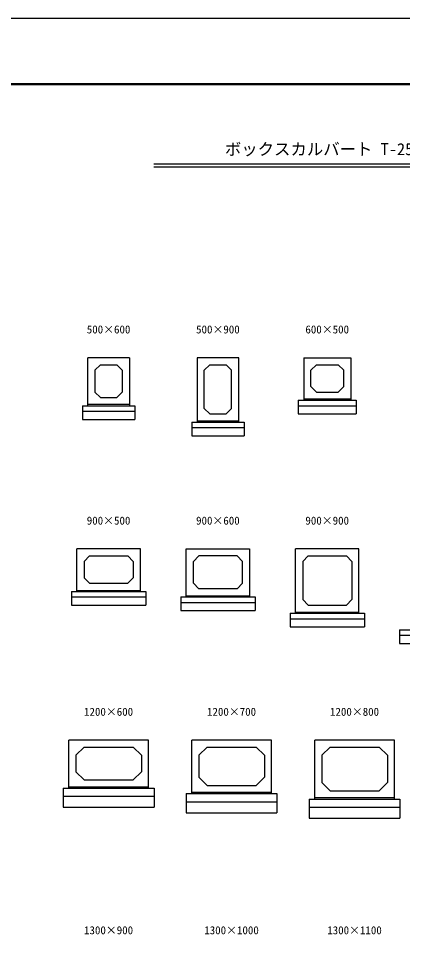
# Model space of a CAD drawing. Units: millimetres, scale not verified. Extents: x -50400 to 50400, y -17820 to 17820.
# Drawn here: x -32950 to -25927, y 832 to 17820 of the extents above; entities that cross this region are included whole.
import ezdxf
from ezdxf.enums import TextEntityAlignment as Align

# ---------------------------------------------------------------- set-up
doc = ezdxf.new("R2010")
doc.units = ezdxf.units.MM
doc.header["$LTSCALE"] = 60
for name, color, linetype, lineweight in [('0-1_Defpoints', 5, 'Continuous', 25), ('0-5_OUTLINE', 3, 'Continuous', 25), ('0-7_TXT', 7, 'Continuous', 25), ('0-8_WAKU', 3, 'Continuous', 25)]:
    doc.layers.add(name, color=color, linetype=linetype, lineweight=lineweight)
doc.styles.add('ＭＳ ゴシック', font='')
doc.styles.get('ＭＳ ゴシック').set_extended_font_data('MS Gothic')

msp = doc.modelspace()

# ---------------------------------------------------------------- linework, layer by layer
at = {"layer": '0-1_Defpoints'}
msp.add_lwpolyline([(-50400, -17820), (0, -17820), (0, 17820), (-50400, 17820)], close=True, dxfattribs=at)
at = {"layer": '0-5_OUTLINE'}
for p, q in [((-31681.53, 10730.94), (-31681.53, 11610.94)), ((-30921.53, 11610.94), (-31681.53, 11610.94)), ((-30921.53, 11610.94), (-30921.53, 10730.94)), ((-29681.53, 11610.94), (-29681.53, 10430.94)), ((-28921.53, 11610.94), (-29681.53, 11610.94)), ((-28921.53, 10430.94), (-28921.53, 11610.94)), ((-27731.53, 11610.94), (-26871.53, 11610.94)), ((-27731.53, 11610.94), (-27731.53, 10830.94)), ((-26871.53, 11610.94), (-26871.53, 10830.94)), ((-31151.53, 11480.94), (-31051.53, 11380.94)), ((-29451.53, 11480.94), (-29151.53, 11480.94)), ((-29051.53, 11380.94), (-29151.53, 11480.94)), ((-27601.53, 11380.94), (-27501.53, 11480.94)), ((-27501.53, 11480.94), (-27101.53, 11480.94)), ((-27001.53, 11380.94), (-27101.53, 11480.94)), ((-31551.53, 11380.94), (-31551.53, 10980.94)), ((-31051.53, 11380.94), (-31051.53, 10980.94)), ((-29051.53, 10680.94), (-29051.53, 11380.94)), ((-27001.53, 11080.94), (-27001.53, 11380.94)), ((-27001.53, 11080.94), (-27101.53, 10980.94)), ((-31451.53, 10880.94), (-31551.53, 10980.94)), ((-31451.53, 10880.94), (-31151.53, 10880.94)), ((-31151.53, 10880.94), (-31051.53, 10980.94)), ((-27501.53, 10980.94), (-27101.53, 10980.94)), ((-31781.53, 10730.94), (-31781.53, 10480.94)), ((-31781.53, 10730.94), (-30821.53, 10730.94)), ((-30921.53, 10750.94), (-31681.53, 10750.94)), ((-30821.53, 10730.94), (-30821.53, 10480.94)), ((-27831.53, 10830.94), (-27831.53, 10580.94)), ((-27831.53, 10830.94), (-26771.53, 10830.94)), ((-27831.53, 10730.94), (-26771.53, 10730.94)), ((-26871.53, 10850.94), (-27731.53, 10850.94)), ((-26771.53, 10830.94), (-26771.53, 10580.94)), ((-31781.53, 10630.94), (-30821.53, 10630.94)), ((-29451.53, 10580.94), (-29551.53, 10680.94)), ((-29451.53, 10580.94), (-29151.53, 10580.94)), ((-29051.53, 10680.94), (-29151.53, 10580.94)), ((-27831.53, 10580.94), (-26771.53, 10580.94)), ((-31781.53, 10480.94), (-30821.53, 10480.94)), ((-29781.53, 10430.94), (-29781.53, 10180.94)), ((-29781.53, 10430.94), (-28821.53, 10430.94)), ((-28921.53, 10450.94), (-29681.53, 10450.94)), ((-28821.53, 10430.94), (-28821.53, 10180.94)), ((-29781.53, 10330.94), (-28821.53, 10330.94)), ((-29781.53, 10180.94), (-28821.53, 10180.94)), ((-30721.53, 8110.94), (-31881.53, 8110.94)), ((-31881.53, 7330.94), (-31881.53, 8110.94)), ((-30721.53, 7330.94), (-30721.53, 8110.94)), ((-29881.53, 7230.94), (-29881.53, 8110.94)), ((-29881.53, 8110.94), (-28721.53, 8110.94)), ((-28721.53, 8110.94), (-28721.53, 7230.94)), ((-26721.53, 8110.94), (-27881.53, 8110.94)), ((-27881.53, 6930.94), (-27881.53, 8110.94)), ((-26721.53, 6930.94), (-26721.53, 8110.94)), ((-31751.53, 7880.94), (-31651.53, 7980.94)), ((-31751.53, 7880.94), (-31751.53, 7580.94)), ((-30851.53, 7880.94), (-30851.53, 7580.94)), ((-29651.53, 7980.94), (-29751.53, 7880.94)), ((-29751.53, 7480.94), (-29751.53, 7880.94)), ((-28951.53, 7980.94), (-29651.53, 7980.94)), ((-28951.53, 7980.94), (-28851.53, 7880.94)), ((-28851.53, 7480.94), (-28851.53, 7880.94)), ((-27751.53, 7880.94), (-27651.53, 7980.94)), ((-27751.53, 7880.94), (-27751.53, 7180.94)), ((-27651.53, 7980.94), (-26951.53, 7980.94)), ((-26951.53, 7980.94), (-26851.53, 7880.94)), ((-26851.53, 7880.94), (-26851.53, 7180.94)), ((-31651.53, 7480.94), (-31751.53, 7580.94)), ((-31651.53, 7480.94), (-30951.53, 7480.94)), ((-30951.53, 7480.94), (-30851.53, 7580.94)), ((-29651.53, 7380.94), (-29751.53, 7480.94)), ((-31981.53, 7330.94), (-31981.53, 7080.94)), ((-31981.53, 7330.94), (-30621.53, 7330.94)), ((-31881.53, 7350.94), (-30721.53, 7350.94)), ((-30621.53, 7330.94), (-30621.53, 7080.94)), ((-31981.53, 7230.94), (-30621.53, 7230.94)), ((-29981.53, 7230.94), (-29981.53, 6980.94)), ((-29981.53, 7230.94), (-28621.53, 7230.94)), ((-29881.53, 7250.94), (-28721.53, 7250.94)), ((-28621.53, 7230.94), (-28621.53, 6980.94)), ((-27651.53, 7080.94), (-27751.53, 7180.94)), ((-31981.53, 7080.94), (-30621.53, 7080.94)), ((-29981.53, 7130.94), (-28621.53, 7130.94)), ((-29981.53, 6980.94), (-28621.53, 6980.94)), ((-27981.53, 6930.94), (-27981.53, 6680.94)), ((-27981.53, 6930.94), (-26621.53, 6930.94)), ((-27981.53, 6830.94), (-26621.53, 6830.94)), ((-27881.53, 6950.94), (-26721.53, 6950.94)), ((-26621.53, 6930.94), (-26621.53, 6680.94)), ((-27981.53, 6680.94), (-26621.53, 6680.94)), ((-25981.53, 6630.94), (-25981.53, 6380.94)), ((-25981.53, 6630.94), (-24621.53, 6630.94)), ((-25981.53, 6530.94), (-24621.53, 6530.94)), ((-25981.53, 6380.94), (-24621.53, 6380.94)), ((-30571.53, 4610.94), (-32031.53, 4610.94)), ((-32031.53, 3730.94), (-32031.53, 4610.94)), ((-30571.53, 3730.94), (-30571.53, 4610.94)), ((-28321.53, 4610.94), (-29781.53, 4610.94)), ((-29781.53, 3630.94), (-29781.53, 4610.94)), ((-28321.53, 3630.94), (-28321.53, 4610.94)), ((-26071.53, 4610.94), (-27531.53, 4610.94)), ((-27531.53, 3530.94), (-27531.53, 4610.94)), ((-26071.53, 3530.94), (-26071.53, 4610.94)), ((-31751.53, 4480.94), (-31901.53, 4330.94)), ((-31751.53, 4480.94), (-30851.53, 4480.94)), ((-30701.53, 4330.94), (-30851.53, 4480.94)), ((-29501.53, 4480.94), (-29651.53, 4330.94)), ((-29501.53, 4480.94), (-28601.53, 4480.94)), ((-28451.53, 4330.94), (-28601.53, 4480.94)), ((-27251.53, 4480.94), (-27401.53, 4330.94)), ((-27251.53, 4480.94), (-26351.53, 4480.94)), ((-26201.53, 4330.94), (-26351.53, 4480.94)), ((-31901.53, 4330.94), (-31901.53, 4030.94)), ((-30701.53, 4330.94), (-30701.53, 4030.94)), ((-29651.53, 4330.94), (-29651.53, 3930.94)), ((-28451.53, 4330.94), (-28451.53, 3930.94)), ((-27401.53, 4330.94), (-27401.53, 3830.94)), ((-26201.53, 4330.94), (-26201.53, 3830.94)), ((-31751.53, 3880.94), (-31901.53, 4030.94)), ((-30851.53, 3880.94), (-30701.53, 4030.94)), ((-29501.53, 3780.94), (-29651.53, 3930.94)), ((-28601.53, 3780.94), (-28451.53, 3930.94)), ((-32031.53, 3750.94), (-30571.53, 3750.94)), ((-31751.53, 3880.94), (-30851.53, 3880.94)), ((-29501.53, 3780.94), (-28601.53, 3780.94)), ((-27251.53, 3680.94), (-27401.53, 3830.94)), ((-26351.53, 3680.94), (-26201.53, 3830.94)), ((-32131.53, 3730.94), (-32131.53, 3380.94)), ((-32131.53, 3730.94), (-30471.53, 3730.94)), ((-32131.53, 3580.94), (-30471.53, 3580.94)), ((-30471.53, 3730.94), (-30471.53, 3380.94)), ((-29881.53, 3630.94), (-29881.53, 3280.94)), ((-29881.53, 3630.94), (-28221.53, 3630.94)), ((-28321.53, 3650.94), (-29781.53, 3650.94)), ((-28221.53, 3630.94), (-28221.53, 3280.94)), ((-27251.53, 3680.94), (-26351.53, 3680.94)), ((-29881.53, 3480.94), (-28221.53, 3480.94)), ((-27631.53, 3530.94), (-27631.53, 3180.94)), ((-27631.53, 3530.94), (-25971.53, 3530.94)), ((-26071.53, 3550.94), (-27531.53, 3550.94)), ((-25971.53, 3530.94), (-25971.53, 3180.94)), ((-32131.53, 3380.94), (-30471.53, 3380.94)), ((-29881.53, 3280.94), (-28221.53, 3280.94)), ((-27631.53, 3380.94), (-25971.53, 3380.94)), ((-27631.53, 3180.94), (-25971.53, 3180.94))]:
    msp.add_line(p, q, dxfattribs=at)
for points in [[(-31551.53, 11380.94), (-31451.53, 11480.94), (-31151.53, 11480.94)], [(-29551.53, 10680.94), (-29551.53, 11380.94), (-29451.53, 11480.94)], [(-27501.53, 10980.94), (-27601.53, 11080.94), (-27601.53, 11380.94)], [(-31651.53, 7980.94), (-30951.53, 7980.94), (-30851.53, 7880.94)], [(-28851.53, 7480.94), (-28951.53, 7380.94), (-29651.53, 7380.94)], [(-27651.53, 7080.94), (-26951.53, 7080.94), (-26851.53, 7180.94)]]:
    msp.add_lwpolyline(points, dxfattribs=at)
at = {"layer": '0-7_TXT'}
for p, q in [((-30472.24, 15163.18), (-19927.76, 15163.18)), ((-30472.24, 15105.58), (-19927.76, 15105.58))]:
    msp.add_line(p, q, dxfattribs=at)
at = {"layer": '0-8_WAKU', "lineweight": 50}
msp.add_lwpolyline([(-49200, -16620), (-1200, -16620), (-1200, 16620), (-49200, 16620)], close=True, dxfattribs=at)

# ---------------------------------------------------------------- texts
at = {"layer": '0-7_TXT', "style": 'ＭＳ ゴシック'}
for s, height, p in [('ボックスカルバート T-25（協会型）\u3000基礎寸法及び材料表', 219.9, (-29175, 15253.18)), ('500×600', 146.6, (-31701.53, 12010.94)), ('500×900', 146.6, (-29701.53, 12010.94)), ('600×500', 146.6, (-27701.53, 12010.94)), ('900×500', 146.6, (-31701.53, 8510.94)), ('900×600', 146.6, (-29701.53, 8510.94)), ('900×900', 146.6, (-27701.53, 8510.94)), ('1200×600', 146.6, (-31751.53, 5010.94)), ('1200×700', 146.6, (-29501.53, 5010.94)), ('1200×800', 146.6, (-27251.53, 5010.94)), ('1300×900', 146.6, (-31751.53, 1010.94)), ('1300×1000', 146.6, (-29551.53, 1010.94)), ('1300×1100', 146.6, (-27301.53, 1010.94))]:
    msp.add_text(s, height=height, dxfattribs=at).set_placement(p, align=Align.BOTTOM_LEFT)

doc.saveas('drawing.dxf')
